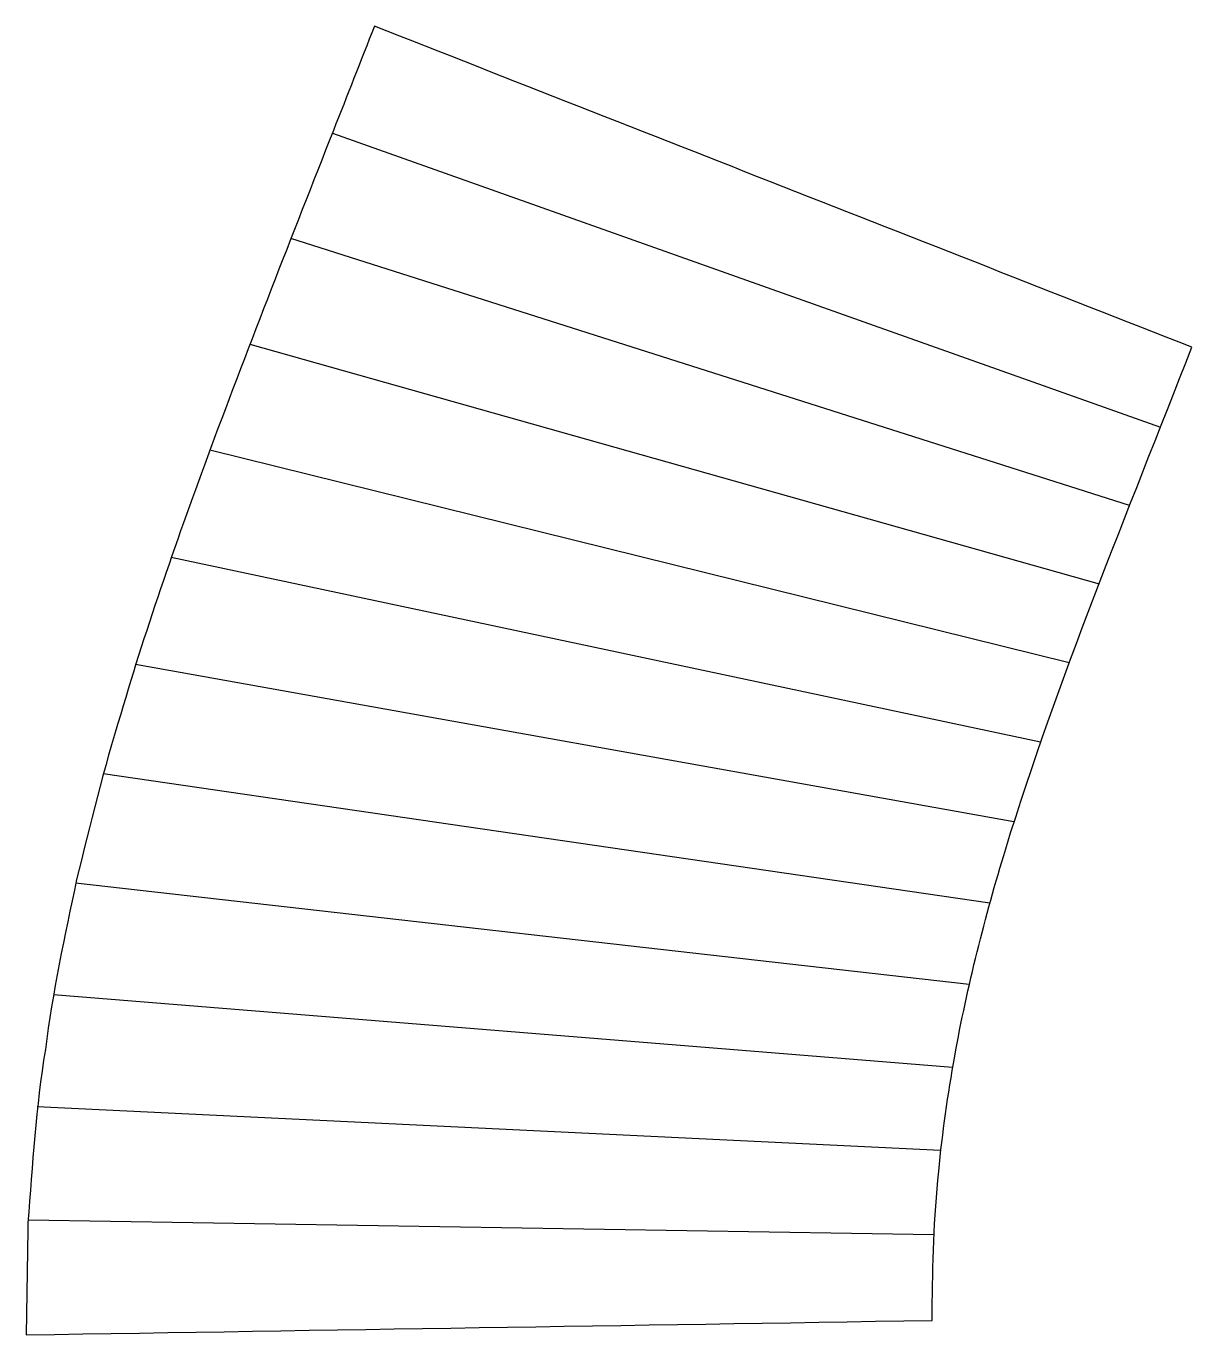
# Model space of a CAD drawing. Extents: x -12 to 120, y -6 to 143.
import ezdxf

# ---------------------------------------------------------------- set-up
doc = ezdxf.new("R2010")
doc.units = 0

msp = doc.modelspace()

# ---------------------------------------------------------------- linework, layer by layer
at = {"layer": '1'}
msp.add_open_spline([(120.32, 106.01), (112.97, 87.06), (105.09, 68.33), (99.13, 48.89), (99.13, 48.89), (96.75, 41.13), (94.77, 33.25), (93.32, 25.28), (93.32, 25.28), (92.55, 20.93), (91.92, 16.58), (91.5, 12.19), (91.5, 12.19), (90.96, 6.89), (90.79, 1.58), (90.77, -3.74), (90.77, -3.74), (90.77, -4.09), (90.76, -4.44), (90.76, -4.79), (90.76, -4.79), (56.37, -5.34), (21.98, -5.88), (-12.41, -6.43), (-12.41, -6.43), (-12.34, -2.17), (-12.27, 2.08), (-12.2, 6.34), (-12.2, 6.34), (-11.67, 12.91), (-11.31, 19.52), (-10.22, 26.05), (-10.22, 26.05), (-9.42, 32.57), (-8.01, 39.01), (-6.66, 45.4), (-6.66, 45.4), (-5.11, 51.71), (-3.58, 58.02), (-1.64, 64.23), (-1.64, 64.23), (1.35, 74.45), (4.91, 84.49), (8.58, 94.47), (8.58, 94.47), (13.1, 106.61), (17.85, 118.69), (22.58, 130.7), (22.58, 130.7), (24.14, 134.66), (25.69, 138.61), (27.25, 142.57), (27.25, 142.57), (58.27, 130.38), (89.3, 118.2), (120.32, 106.01)], degree=3, knots=[0, 0, 0, 0, 0.071429, 0.071429, 0.071429, 0.071429, 0.142857, 0.142857, 0.142857, 0.142857, 0.214286, 0.214286, 0.214286, 0.214286, 0.285714, 0.285714, 0.285714, 0.285714, 0.357143, 0.357143, 0.357143, 0.357143, 0.428571, 0.428571, 0.428571, 0.428571, 0.5, 0.5, 0.5, 0.5, 0.571429, 0.571429, 0.571429, 0.571429, 0.642857, 0.642857, 0.642857, 0.642857, 0.714286, 0.714286, 0.714286, 0.714286, 0.785714, 0.785714, 0.785714, 0.785714, 0.857143, 0.857143, 0.857143, 0.857143, 0.928571, 0.928571, 0.928571, 0.928571, 1, 1, 1, 1], dxfattribs=at)
at = {"layer": '2'}
for p, q in [((22.46, 130.39), (116.75, 96.92)), ((113.24, 88), (17.74, 118.38)), ((13.06, 106.35), (109.76, 79.06)), ((106.35, 70.09), (8.5, 94.28)), ((4.12, 82.13), (103.1, 61.07)), ((100.06, 51.97), (0.05, 69.88)), ((-3.62, 57.5), (97.32, 42.77)), ((94.96, 33.47), (-6.78, 44.98)), ((-9.31, 32.32), (93.07, 24.06)), ((91.71, 14.55), (-11.14, 19.53)), ((-12.18, 6.66), (90.93, 4.98))]:
    msp.add_line(p, q, dxfattribs=at)

doc.saveas('drawing.dxf')
